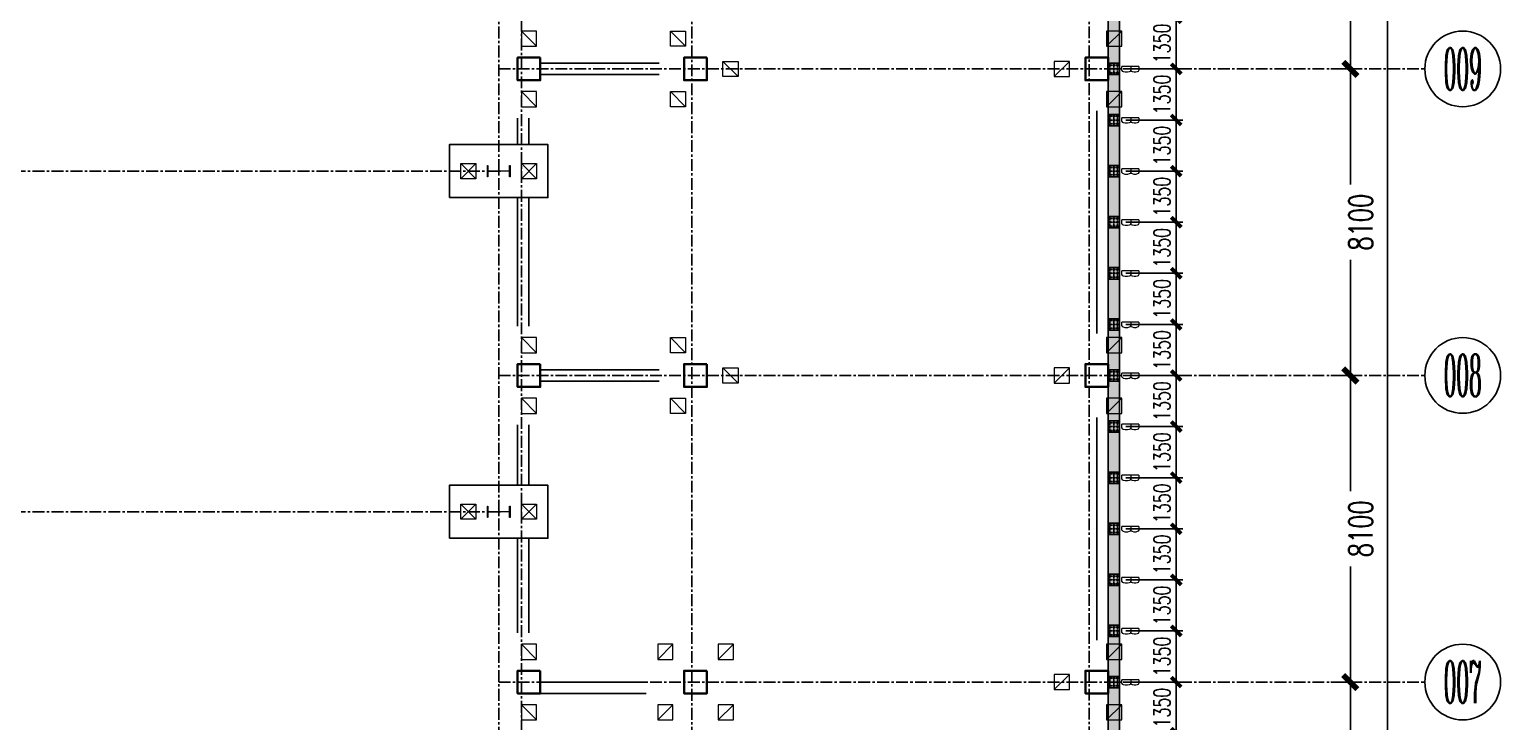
# Model space of a CAD drawing. Extents: x 782294 to 1727252, y -631030 to 17645.
# Drawn here: x 1106699 to 1145567, y -197475 to -179187 of the extents above; entities that cross this region are included whole.
import ezdxf
from ezdxf.enums import TextEntityAlignment as Align

# ---------------------------------------------------------------- set-up
doc = ezdxf.new("R2010")
doc.units = 0
doc.linetypes.add('CENTER', pattern=[2, 1.25, -0.25, 0.25, -0.25])
doc.layers.get('Defpoints').update_dxf_attribs({"color": 210})
for name, color, linetype in [('!ZN3-铝板幕墙-3', 3, 'Continuous'), ('2钢材断面', 2, 'Continuous'), ('30预埋件', 30, 'Continuous'), ('3符号', 3, 'Continuous'), ('40钢材投影', 40, 'Continuous'), ('ALT_CEN-0-30', 1, 'CENTER'), ('DIM', 173, 'Continuous'), ('DOTE', 1, 'CENTER'), ('S-BKL', 4, 'Continuous'), ('S-DOTE1', 140, 'CENTER'), ('S-HATCH1-W', 252, 'Continuous'), ('结构轮廓线', 1, 'Continuous')]:
    doc.layers.add(name, color=color, linetype=linetype)
for name, color, linetype, lineweight in [('S-col', 2, 'Continuous', 0), ('S-ct', 2, 'Continuous', 0), ('S-zhuang', 1, 'Continuous', 0), ('砼柱', 2, 'Continuous', 35)]:
    doc.layers.add(name, color=color, linetype=linetype, lineweight=lineweight)
doc.styles.add('_TCH_AXIS', font='COMPLEX', dxfattribs={"bigfont": 'GBCBIG'})
doc.styles.add('DHTEXT-1', font='romans.shx', dxfattribs={"width": 0.7, "bigfont": 'chinese.shx'})
doc.dimstyles.new('ZN175', dxfattribs={"dimscale": 175, "dimtxt": 2.5, "dimasz": 1.5, "dimexe": 1, "dimexo": 2, "dimgap": 0.9, "dimtad": 1, "dimdec": 0, "dimdsep": 46, "dimtxsty": 'DHTEXT-1', "dimblk": 'ARCHTICK', "dimcen": 2.5, "dimclrd": 173, "dimclre": 173, "dimclrt": 7, "dimazin": 2, "dimtfac": 1, "dimtdec": 0, "dimtix": 1, "dimtmove": 2, "dimatfit": 3, "dimfxl": 0, "dimtolj": 1, "dimtzin": 0, "dimarcsym": 0})
doc.dimstyles.new('ZN250', dxfattribs={"dimscale": 250, "dimtxt": 2.5, "dimasz": 1.5, "dimexe": 1, "dimexo": 2, "dimgap": 0.9, "dimtad": 1, "dimdec": 0, "dimdsep": 46, "dimtxsty": 'DHTEXT-1', "dimblk": 'ARCHTICK', "dimcen": 2.5, "dimclrd": 173, "dimclre": 173, "dimclrt": 7, "dimazin": 2, "dimtfac": 1, "dimtdec": 0, "dimtix": 1, "dimtmove": 2, "dimatfit": 3, "dimfxl": 0, "dimarcsym": 0})

# ---------------------------------------------------------------- blocks, each defined once
blk = doc.blocks.new('_ArchTick')
at = {"color": 0, "linetype": 'ByBlock', "const_width": 0.4}
blk.add_lwpolyline([(-0.5, -0.5), (0.5, 0.5)], dxfattribs=at)
blk = doc.blocks.new('*D1354')
at = {"layer": 'Defpoints', "color": 0, "ltscale": 2500, "transparency": 16777216}
for p in [(130984, 73800), (130984, 65700), (132000, 65700)]:
    blk.add_point(p, dxfattribs=at)
at = {"layer": 'DIM', "color": 173, "linetype": 'ByBlock', "lineweight": -2, "ltscale": 2500, "transparency": 16777216}
for p, q in [((131484, 73800), (132250, 73800)), ((132000, 73800), (132000, 70746)), ((132000, 65700), (132000, 68754)), ((131484, 65700), (132250, 65700))]:
    blk.add_line(p, q, dxfattribs=at)
at = {"layer": 'DIM', "color": 173, "lineweight": -2, "ltscale": 2500, "transparency": 16777216, "xscale": 375, "yscale": 375, "zscale": 375}
for p, rotation in [((132000, 73800), 90), ((132000, 65700), 270)]:
    blk.add_blockref('_ArchTick', p, dxfattribs=dict(at, rotation=rotation))
at = {"layer": 'DIM', "color": 7, "ltscale": 2500, "transparency": 16777216, "insert": (132275, 69750), "char_height": 625, "attachment_point": 5, "rotation": 90, "style": 'DHTEXT-1'}
blk.add_mtext('8100', dxfattribs=at)
blk = doc.blocks.new('*D1355')
at = {"layer": 'Defpoints', "color": 0, "ltscale": 2500, "transparency": 16777216}
for p in [(130984, 65700), (130984, 57600), (132000, 57600)]:
    blk.add_point(p, dxfattribs=at)
at = {"layer": 'DIM', "color": 173, "linetype": 'ByBlock', "lineweight": -2, "ltscale": 2500, "transparency": 16777216}
for p, q in [((131484, 65700), (132250, 65700)), ((132000, 65700), (132000, 62646)), ((132000, 57600), (132000, 60654)), ((131484, 57600), (132250, 57600))]:
    blk.add_line(p, q, dxfattribs=at)
at = {"layer": 'DIM', "color": 173, "lineweight": -2, "ltscale": 2500, "transparency": 16777216, "xscale": 375, "yscale": 375, "zscale": 375}
for p, rotation in [((132000, 65700), 90), ((132000, 57600), 270)]:
    blk.add_blockref('_ArchTick', p, dxfattribs=dict(at, rotation=rotation))
at = {"layer": 'DIM', "color": 7, "ltscale": 2500, "transparency": 16777216, "insert": (132275, 61650), "char_height": 625, "attachment_point": 5, "rotation": 90, "style": 'DHTEXT-1'}
blk.add_mtext('8100', dxfattribs=at)
blk = doc.blocks.new('*D1356')
at = {"layer": 'Defpoints', "color": 0, "ltscale": 2500, "transparency": 16777216}
for p in [(130984, 57600), (130984, 49500), (132000, 49500)]:
    blk.add_point(p, dxfattribs=at)
at = {"layer": 'DIM', "color": 173, "linetype": 'ByBlock', "lineweight": -2, "ltscale": 2500, "transparency": 16777216}
for p, q in [((131484, 57600), (132250, 57600)), ((132000, 57600), (132000, 54546)), ((132000, 49500), (132000, 52554)), ((131484, 49500), (132250, 49500))]:
    blk.add_line(p, q, dxfattribs=at)
at = {"layer": 'DIM', "color": 173, "lineweight": -2, "ltscale": 2500, "transparency": 16777216, "xscale": 375, "yscale": 375, "zscale": 375}
for p, rotation in [((132000, 57600), 90), ((132000, 49500), 270)]:
    blk.add_blockref('_ArchTick', p, dxfattribs=dict(at, rotation=rotation))
at = {"layer": 'DIM', "color": 7, "ltscale": 2500, "transparency": 16777216, "insert": (132275, 53550), "char_height": 625, "attachment_point": 5, "rotation": 90, "style": 'DHTEXT-1'}
blk.add_mtext('8100', dxfattribs=at)
blk = doc.blocks.new('*D1357')
at = {"layer": 'Defpoints', "color": 0, "ltscale": 2500, "transparency": 16777216}
for p in [(130984, 49500), (130984, 41400), (132000, 41400)]:
    blk.add_point(p, dxfattribs=at)
at = {"layer": 'DIM', "color": 173, "linetype": 'ByBlock', "lineweight": -2, "ltscale": 2500, "transparency": 16777216}
for p, q in [((131484, 49500), (132250, 49500)), ((132000, 49500), (132000, 46446)), ((132000, 41400), (132000, 44454)), ((131484, 41400), (132250, 41400))]:
    blk.add_line(p, q, dxfattribs=at)
at = {"layer": 'DIM', "color": 173, "lineweight": -2, "ltscale": 2500, "transparency": 16777216, "xscale": 375, "yscale": 375, "zscale": 375}
for p, rotation in [((132000, 49500), 90), ((132000, 41400), 270)]:
    blk.add_blockref('_ArchTick', p, dxfattribs=dict(at, rotation=rotation))
at = {"layer": 'DIM', "color": 7, "ltscale": 2500, "transparency": 16777216, "insert": (132275, 45450), "char_height": 625, "attachment_point": 5, "rotation": 90, "style": 'DHTEXT-1'}
blk.add_mtext('8100', dxfattribs=at)
blk = doc.blocks.new('*D1372')
at = {"layer": 'Defpoints', "color": 0, "ltscale": 2500, "transparency": 16777216}
for p in [(131084, 90000), (131084, 0), (132980, 0)]:
    blk.add_point(p, dxfattribs=at)
at = {"layer": 'DIM', "color": 173, "linetype": 'ByBlock', "lineweight": -2, "ltscale": 2500, "transparency": 16777216}
for p, q in [((131584, 90000), (133230, 90000)), ((132980, 90000), (132980, 46204)), ((132980, 0), (132980, 43796)), ((131584, 0), (133230, 0))]:
    blk.add_line(p, q, dxfattribs=at)
at = {"layer": 'DIM', "color": 173, "lineweight": -2, "ltscale": 2500, "transparency": 16777216, "xscale": 375, "yscale": 375, "zscale": 375}
for p, rotation in [((132980, 90000), 90), ((132980, 0), 270)]:
    blk.add_blockref('_ArchTick', p, dxfattribs=dict(at, rotation=rotation))
at = {"layer": 'DIM', "color": 7, "ltscale": 2500, "transparency": 16777216, "insert": (133255, 45000), "char_height": 625, "attachment_point": 5, "rotation": 90, "style": 'DHTEXT-1'}
blk.add_mtext('90000', dxfattribs=at)
blk = doc.blocks.new('卓越-轴号')
blk.add_circle((0, 0), 4)
at = {"color": 0, "style": '_TCH_AXIS', "width": 1.041667, "flags": 8}
blk.add_attdef('A', text='', height=4.48, dxfattribs=at).set_placement((-2, -2.24), (2, -2.24), align=Align.FIT)
blk = doc.blocks.new('20250913105919')
at = {"layer": '结构轮廓线', "color": 1, "ltscale": 500}
blk.add_lwpolyline([(125900, 73840), (125900, 41400)], dxfattribs=at)
blk = doc.blocks.new('A$C6AFE39C8')
at = {"layer": '砼柱', "lineweight": 35}
for points in [[(-15000, -24400), (-15600, -24400), (-15600, -25000), (-15000, -25000)], [(-10600, -24400), (-11200, -24400), (-11200, -25000), (-10600, -25000)], [(0, -24400), (-600, -24400), (-600, -25000), (0, -25000)], [(-15000, -32500), (-15600, -32500), (-15600, -33100), (-15000, -33100)], [(-10600, -32500), (-11200, -32500), (-11200, -33100), (-10600, -33100)], [(0, -32500), (-600, -32500), (-600, -33100), (0, -33100)], [(-15000, -40600), (-15600, -40600), (-15600, -41200), (-15000, -41200)], [(-10600, -40600), (-11200, -40600), (-11200, -41200), (-10600, -41200)], [(0, -40600), (-600, -40600), (-600, -41200), (0, -41200)]]:
    blk.add_lwpolyline(points, close=True, dxfattribs=at)
blk = doc.blocks.new('A$C5b102a0f')
at = {"layer": 'S-col'}
blk.add_blockref('A$C6AFE39C8', (125600, 90400), dxfattribs=at)
blk = doc.blocks.new('20250903183753')
at = {"layer": '2钢材断面'}
for p, q in [((150, 0), (-150, 0)), ((-150, 0), (-150, -300)), ((150, -300), (150, 0)), ((-150, -300), (150, -300))]:
    blk.add_line(p, q, dxfattribs=at)
at = {"layer": '40钢材投影'}
for centre, radius in [((-100, -50), 12), ((-100, -150), 12), ((-100, -250), 12), ((-100, -50), 6), ((-100, -150), 6), ((-100, -250), 6), ((0, -50), 12), ((0, -150), 12), ((0, -250), 12), ((0, -50), 6), ((0, -150), 6), ((0, -250), 6), ((100, -50), 12), ((100, -150), 12), ((100, -251), 12), ((100, -50), 6), ((100, -150), 6), ((100, -251), 6)]:
    blk.add_circle(centre, radius, dxfattribs=at)
at = {"layer": 'ALT_CEN-0-30', "ltscale": 20}
for p, q in [((-100, 0), (-100, -300)), ((0, 0), (0, -300)), ((100, 0), (100, -300)), ((-150, -50), (150, -50)), ((-150, -150), (150, -150)), ((-150, -250), (150, -250))]:
    blk.add_line(p, q, dxfattribs=at)
blk = doc.blocks.new('20250903183821')
at = {"ltscale": 50}
blk.add_blockref('20250903183753', (0, 0), dxfattribs=at)
at = {"layer": '30预埋件', "style": 'DHTEXT-1', "text_generation_flag": 6, "width": 0.55}
blk.add_attdef('B', (-105, 65), '', height=450, rotation=180, dxfattribs=at)
blk = doc.blocks.new('20250913102435')
at = {"ltscale": 500, "rotation": 270}
for p in [(125900, 65700), (125900, 64350), (125900, 63000), (125900, 61650), (125900, 60300), (125900, 58950), (125900, 57600), (125900, 56250), (125900, 54900), (125900, 53550), (125900, 52200), (125900, 50850), (125900, 49500)]:
    blk.add_blockref('20250903183821', p, dxfattribs=at).add_auto_attribs({'B': 'B'})
blk = doc.blocks.new('*D731')
at = {"layer": 'Defpoints', "color": 0, "ltscale": 1750, "transparency": 16777216}
for p in [(1135313, -178881), (1136997, -178881), (1135313, -180231)]:
    blk.add_point(p, dxfattribs=at)
at = {"layer": 'DIM', "color": 173, "linetype": 'ByBlock', "lineweight": -2, "ltscale": 1750, "transparency": 16777216}
for p, q in [((1136997, -178881), (1136997, -178619)), ((1135663, -178881), (1137172, -178881)), ((1136997, -180231), (1136997, -178881)), ((1135663, -180231), (1137172, -180231)), ((1136997, -180231), (1136997, -180494))]:
    blk.add_line(p, q, dxfattribs=at)
at = {"layer": 'DIM', "color": 173, "lineweight": -2, "ltscale": 1750, "transparency": 16777216, "xscale": 262.5, "yscale": 262.5, "zscale": 262.5}
for p, rotation in [((1136997, -178881), 270), ((1136997, -180231), 90)]:
    blk.add_blockref('_ArchTick', p, dxfattribs=dict(at, rotation=rotation))
at = {"layer": 'DIM', "color": 7, "ltscale": 1750, "transparency": 16777216, "insert": (1136621, -179556), "char_height": 437.5, "attachment_point": 5, "rotation": 90, "style": 'DHTEXT-1'}
blk.add_mtext('\\A1;1350', dxfattribs=at)
blk = doc.blocks.new('*D732')
at = {"layer": 'Defpoints', "color": 0, "ltscale": 1750, "transparency": 16777216}
for p in [(1135313, -180231), (1136997, -180231), (1135313, -181581)]:
    blk.add_point(p, dxfattribs=at)
at = {"layer": 'DIM', "color": 173, "linetype": 'ByBlock', "lineweight": -2, "ltscale": 1750, "transparency": 16777216}
for p, q in [((1135663, -180231), (1137172, -180231)), ((1136997, -180231), (1136997, -179969)), ((1136997, -181581), (1136997, -180231)), ((1135663, -181581), (1137172, -181581)), ((1136997, -181581), (1136997, -181844))]:
    blk.add_line(p, q, dxfattribs=at)
at = {"layer": 'DIM', "color": 173, "lineweight": -2, "ltscale": 1750, "transparency": 16777216, "xscale": 262.5, "yscale": 262.5, "zscale": 262.5}
for p, rotation in [((1136997, -180231), 270), ((1136997, -181581), 90)]:
    blk.add_blockref('_ArchTick', p, dxfattribs=dict(at, rotation=rotation))
at = {"layer": 'DIM', "color": 7, "ltscale": 1750, "transparency": 16777216, "insert": (1136621, -180906), "char_height": 437.5, "attachment_point": 5, "rotation": 90, "style": 'DHTEXT-1'}
blk.add_mtext('\\A1;1350', dxfattribs=at)
blk = doc.blocks.new('*D733')
at = {"layer": 'Defpoints', "color": 0, "ltscale": 1750, "transparency": 16777216}
for p in [(1135313, -181581), (1136997, -181581), (1135313, -182931)]:
    blk.add_point(p, dxfattribs=at)
at = {"layer": 'DIM', "color": 173, "linetype": 'ByBlock', "lineweight": -2, "ltscale": 1750, "transparency": 16777216}
for p, q in [((1136997, -181581), (1136997, -181319)), ((1135663, -181581), (1137172, -181581)), ((1136997, -182931), (1136997, -181581)), ((1135663, -182931), (1137172, -182931)), ((1136997, -182931), (1136997, -183194))]:
    blk.add_line(p, q, dxfattribs=at)
at = {"layer": 'DIM', "color": 173, "lineweight": -2, "ltscale": 1750, "transparency": 16777216, "xscale": 262.5, "yscale": 262.5, "zscale": 262.5}
for p, rotation in [((1136997, -181581), 270), ((1136997, -182931), 90)]:
    blk.add_blockref('_ArchTick', p, dxfattribs=dict(at, rotation=rotation))
at = {"layer": 'DIM', "color": 7, "ltscale": 1750, "transparency": 16777216, "insert": (1136621, -182256), "char_height": 437.5, "attachment_point": 5, "rotation": 90, "style": 'DHTEXT-1'}
blk.add_mtext('\\A1;1350', dxfattribs=at)
blk = doc.blocks.new('*D734')
at = {"layer": 'Defpoints', "color": 0, "ltscale": 1750, "transparency": 16777216}
for p in [(1135313, -182931), (1136997, -182931), (1135313, -184281)]:
    blk.add_point(p, dxfattribs=at)
at = {"layer": 'DIM', "color": 173, "linetype": 'ByBlock', "lineweight": -2, "ltscale": 1750, "transparency": 16777216}
for p, q in [((1136997, -182931), (1136997, -182669)), ((1135663, -182931), (1137172, -182931)), ((1136997, -184281), (1136997, -182931)), ((1135663, -184281), (1137172, -184281)), ((1136997, -184281), (1136997, -184544))]:
    blk.add_line(p, q, dxfattribs=at)
at = {"layer": 'DIM', "color": 173, "lineweight": -2, "ltscale": 1750, "transparency": 16777216, "xscale": 262.5, "yscale": 262.5, "zscale": 262.5}
for p, rotation in [((1136997, -182931), 270), ((1136997, -184281), 90)]:
    blk.add_blockref('_ArchTick', p, dxfattribs=dict(at, rotation=rotation))
at = {"layer": 'DIM', "color": 7, "ltscale": 1750, "transparency": 16777216, "insert": (1136621, -183606), "char_height": 437.5, "attachment_point": 5, "rotation": 90, "style": 'DHTEXT-1'}
blk.add_mtext('\\A1;1350', dxfattribs=at)
blk = doc.blocks.new('*D735')
at = {"layer": 'Defpoints', "color": 0, "ltscale": 1750, "transparency": 16777216}
for p in [(1135313, -184281), (1136997, -184281), (1135313, -185631)]:
    blk.add_point(p, dxfattribs=at)
at = {"layer": 'DIM', "color": 173, "linetype": 'ByBlock', "lineweight": -2, "ltscale": 1750, "transparency": 16777216}
for p, q in [((1136997, -184281), (1136997, -184019)), ((1135663, -184281), (1137172, -184281)), ((1136997, -185631), (1136997, -184281)), ((1135663, -185631), (1137172, -185631)), ((1136997, -185631), (1136997, -185894))]:
    blk.add_line(p, q, dxfattribs=at)
at = {"layer": 'DIM', "color": 173, "lineweight": -2, "ltscale": 1750, "transparency": 16777216, "xscale": 262.5, "yscale": 262.5, "zscale": 262.5}
for p, rotation in [((1136997, -184281), 270), ((1136997, -185631), 90)]:
    blk.add_blockref('_ArchTick', p, dxfattribs=dict(at, rotation=rotation))
at = {"layer": 'DIM', "color": 7, "ltscale": 1750, "transparency": 16777216, "insert": (1136621, -184956), "char_height": 437.5, "attachment_point": 5, "rotation": 90, "style": 'DHTEXT-1'}
blk.add_mtext('\\A1;1350', dxfattribs=at)
blk = doc.blocks.new('*D736')
at = {"layer": 'Defpoints', "color": 0, "ltscale": 1750, "transparency": 16777216}
for p in [(1135313, -185631), (1136997, -185631), (1135313, -186981)]:
    blk.add_point(p, dxfattribs=at)
at = {"layer": 'DIM', "color": 173, "linetype": 'ByBlock', "lineweight": -2, "ltscale": 1750, "transparency": 16777216}
for p, q in [((1136997, -185631), (1136997, -185369)), ((1135663, -185631), (1137172, -185631)), ((1136997, -186981), (1136997, -185631)), ((1135663, -186981), (1137172, -186981)), ((1136997, -186981), (1136997, -187244))]:
    blk.add_line(p, q, dxfattribs=at)
at = {"layer": 'DIM', "color": 173, "lineweight": -2, "ltscale": 1750, "transparency": 16777216, "xscale": 262.5, "yscale": 262.5, "zscale": 262.5}
for p, rotation in [((1136997, -185631), 270), ((1136997, -186981), 90)]:
    blk.add_blockref('_ArchTick', p, dxfattribs=dict(at, rotation=rotation))
at = {"layer": 'DIM', "color": 7, "ltscale": 1750, "transparency": 16777216, "insert": (1136621, -186306), "char_height": 437.5, "attachment_point": 5, "rotation": 90, "style": 'DHTEXT-1'}
blk.add_mtext('\\A1;1350', dxfattribs=at)
blk = doc.blocks.new('*D737')
at = {"layer": 'Defpoints', "color": 0, "ltscale": 1750, "transparency": 16777216}
for p in [(1135313, -186981), (1136997, -186981), (1135313, -188331)]:
    blk.add_point(p, dxfattribs=at)
at = {"layer": 'DIM', "color": 173, "linetype": 'ByBlock', "lineweight": -2, "ltscale": 1750, "transparency": 16777216}
for p, q in [((1136997, -186981), (1136997, -186719)), ((1135663, -186981), (1137172, -186981)), ((1136997, -188331), (1136997, -186981)), ((1135663, -188331), (1137172, -188331)), ((1136997, -188331), (1136997, -188594))]:
    blk.add_line(p, q, dxfattribs=at)
at = {"layer": 'DIM', "color": 173, "lineweight": -2, "ltscale": 1750, "transparency": 16777216, "xscale": 262.5, "yscale": 262.5, "zscale": 262.5}
for p, rotation in [((1136997, -186981), 270), ((1136997, -188331), 90)]:
    blk.add_blockref('_ArchTick', p, dxfattribs=dict(at, rotation=rotation))
at = {"layer": 'DIM', "color": 7, "ltscale": 1750, "transparency": 16777216, "insert": (1136621, -187656), "char_height": 437.5, "attachment_point": 5, "rotation": 90, "style": 'DHTEXT-1'}
blk.add_mtext('\\A1;1350', dxfattribs=at)
blk = doc.blocks.new('*D738')
at = {"layer": 'Defpoints', "color": 0, "ltscale": 1750, "transparency": 16777216}
for p in [(1135313, -188331), (1136997, -188331), (1135313, -189681)]:
    blk.add_point(p, dxfattribs=at)
at = {"layer": 'DIM', "color": 173, "linetype": 'ByBlock', "lineweight": -2, "ltscale": 1750, "transparency": 16777216}
for p, q in [((1136997, -188331), (1136997, -188069)), ((1135663, -188331), (1137172, -188331)), ((1136997, -189681), (1136997, -188331)), ((1135663, -189681), (1137172, -189681)), ((1136997, -189681), (1136997, -189944))]:
    blk.add_line(p, q, dxfattribs=at)
at = {"layer": 'DIM', "color": 173, "lineweight": -2, "ltscale": 1750, "transparency": 16777216, "xscale": 262.5, "yscale": 262.5, "zscale": 262.5}
for p, rotation in [((1136997, -188331), 270), ((1136997, -189681), 90)]:
    blk.add_blockref('_ArchTick', p, dxfattribs=dict(at, rotation=rotation))
at = {"layer": 'DIM', "color": 7, "ltscale": 1750, "transparency": 16777216, "insert": (1136621, -189006), "char_height": 437.5, "attachment_point": 5, "rotation": 90, "style": 'DHTEXT-1'}
blk.add_mtext('\\A1;1350', dxfattribs=at)
blk = doc.blocks.new('*D739')
at = {"layer": 'Defpoints', "color": 0, "ltscale": 1750, "transparency": 16777216}
for p in [(1135313, -189681), (1136997, -189681), (1135313, -191031)]:
    blk.add_point(p, dxfattribs=at)
at = {"layer": 'DIM', "color": 173, "linetype": 'ByBlock', "lineweight": -2, "ltscale": 1750, "transparency": 16777216}
for p, q in [((1136997, -189681), (1136997, -189419)), ((1135663, -189681), (1137172, -189681)), ((1136997, -191031), (1136997, -189681)), ((1135663, -191031), (1137172, -191031)), ((1136997, -191031), (1136997, -191294))]:
    blk.add_line(p, q, dxfattribs=at)
at = {"layer": 'DIM', "color": 173, "lineweight": -2, "ltscale": 1750, "transparency": 16777216, "xscale": 262.5, "yscale": 262.5, "zscale": 262.5}
for p, rotation in [((1136997, -189681), 270), ((1136997, -191031), 90)]:
    blk.add_blockref('_ArchTick', p, dxfattribs=dict(at, rotation=rotation))
at = {"layer": 'DIM', "color": 7, "ltscale": 1750, "transparency": 16777216, "insert": (1136621, -190356), "char_height": 437.5, "attachment_point": 5, "rotation": 90, "style": 'DHTEXT-1'}
blk.add_mtext('\\A1;1350', dxfattribs=at)
blk = doc.blocks.new('*D740')
at = {"layer": 'Defpoints', "color": 0, "ltscale": 1750, "transparency": 16777216}
for p in [(1135313, -191031), (1136997, -191031), (1135313, -192381)]:
    blk.add_point(p, dxfattribs=at)
at = {"layer": 'DIM', "color": 173, "linetype": 'ByBlock', "lineweight": -2, "ltscale": 1750, "transparency": 16777216}
for p, q in [((1136997, -191031), (1136997, -190769)), ((1135663, -191031), (1137172, -191031)), ((1136997, -192381), (1136997, -191031)), ((1135663, -192381), (1137172, -192381)), ((1136997, -192381), (1136997, -192644))]:
    blk.add_line(p, q, dxfattribs=at)
at = {"layer": 'DIM', "color": 173, "lineweight": -2, "ltscale": 1750, "transparency": 16777216, "xscale": 262.5, "yscale": 262.5, "zscale": 262.5}
for p, rotation in [((1136997, -191031), 270), ((1136997, -192381), 90)]:
    blk.add_blockref('_ArchTick', p, dxfattribs=dict(at, rotation=rotation))
at = {"layer": 'DIM', "color": 7, "ltscale": 1750, "transparency": 16777216, "insert": (1136621, -191706), "char_height": 437.5, "attachment_point": 5, "rotation": 90, "style": 'DHTEXT-1'}
blk.add_mtext('\\A1;1350', dxfattribs=at)
blk = doc.blocks.new('*D741')
at = {"layer": 'Defpoints', "color": 0, "ltscale": 1750, "transparency": 16777216}
for p in [(1135313, -192381), (1136997, -192381), (1135313, -193731)]:
    blk.add_point(p, dxfattribs=at)
at = {"layer": 'DIM', "color": 173, "linetype": 'ByBlock', "lineweight": -2, "ltscale": 1750, "transparency": 16777216}
for p, q in [((1135663, -192381), (1137172, -192381)), ((1136997, -192381), (1136997, -192119)), ((1136997, -193731), (1136997, -192381)), ((1135663, -193731), (1137172, -193731)), ((1136997, -193731), (1136997, -193994))]:
    blk.add_line(p, q, dxfattribs=at)
at = {"layer": 'DIM', "color": 173, "lineweight": -2, "ltscale": 1750, "transparency": 16777216, "xscale": 262.5, "yscale": 262.5, "zscale": 262.5}
for p, rotation in [((1136997, -192381), 270), ((1136997, -193731), 90)]:
    blk.add_blockref('_ArchTick', p, dxfattribs=dict(at, rotation=rotation))
at = {"layer": 'DIM', "color": 7, "ltscale": 1750, "transparency": 16777216, "insert": (1136621, -193056), "char_height": 437.5, "attachment_point": 5, "rotation": 90, "style": 'DHTEXT-1'}
blk.add_mtext('\\A1;1350', dxfattribs=at)
blk = doc.blocks.new('*D742')
at = {"layer": 'Defpoints', "color": 0, "ltscale": 1750, "transparency": 16777216}
for p in [(1135313, -193731), (1136997, -193731), (1135313, -195081)]:
    blk.add_point(p, dxfattribs=at)
at = {"layer": 'DIM', "color": 173, "linetype": 'ByBlock', "lineweight": -2, "ltscale": 1750, "transparency": 16777216}
for p, q in [((1136997, -193731), (1136997, -193469)), ((1135663, -193731), (1137172, -193731)), ((1136997, -195081), (1136997, -193731)), ((1135663, -195081), (1137172, -195081)), ((1136997, -195081), (1136997, -195344))]:
    blk.add_line(p, q, dxfattribs=at)
at = {"layer": 'DIM', "color": 173, "lineweight": -2, "ltscale": 1750, "transparency": 16777216, "xscale": 262.5, "yscale": 262.5, "zscale": 262.5}
for p, rotation in [((1136997, -193731), 270), ((1136997, -195081), 90)]:
    blk.add_blockref('_ArchTick', p, dxfattribs=dict(at, rotation=rotation))
at = {"layer": 'DIM', "color": 7, "ltscale": 1750, "transparency": 16777216, "insert": (1136621, -194406), "char_height": 437.5, "attachment_point": 5, "rotation": 90, "style": 'DHTEXT-1'}
blk.add_mtext('\\A1;1350', dxfattribs=at)
blk = doc.blocks.new('*D743')
at = {"layer": 'Defpoints', "color": 0, "ltscale": 1750, "transparency": 16777216}
for p in [(1135313, -195081), (1136997, -195081), (1135313, -196431)]:
    blk.add_point(p, dxfattribs=at)
at = {"layer": 'DIM', "color": 173, "linetype": 'ByBlock', "lineweight": -2, "ltscale": 1750, "transparency": 16777216}
for p, q in [((1135663, -195081), (1137172, -195081)), ((1136997, -195081), (1136997, -194819)), ((1136997, -196431), (1136997, -195081)), ((1135663, -196431), (1137172, -196431)), ((1136997, -196431), (1136997, -196694))]:
    blk.add_line(p, q, dxfattribs=at)
at = {"layer": 'DIM', "color": 173, "lineweight": -2, "ltscale": 1750, "transparency": 16777216, "xscale": 262.5, "yscale": 262.5, "zscale": 262.5}
for p, rotation in [((1136997, -195081), 270), ((1136997, -196431), 90)]:
    blk.add_blockref('_ArchTick', p, dxfattribs=dict(at, rotation=rotation))
at = {"layer": 'DIM', "color": 7, "ltscale": 1750, "transparency": 16777216, "insert": (1136621, -195756), "char_height": 437.5, "attachment_point": 5, "rotation": 90, "style": 'DHTEXT-1'}
blk.add_mtext('\\A1;1350', dxfattribs=at)
blk = doc.blocks.new('*D744')
at = {"layer": 'Defpoints', "color": 0, "ltscale": 1750, "transparency": 16777216}
for p in [(1135313, -196431), (1136997, -196431), (1135313, -197781)]:
    blk.add_point(p, dxfattribs=at)
at = {"layer": 'DIM', "color": 173, "linetype": 'ByBlock', "lineweight": -2, "ltscale": 1750, "transparency": 16777216}
for p, q in [((1136997, -196431), (1136997, -196169)), ((1135663, -196431), (1137172, -196431)), ((1136997, -197781), (1136997, -196431)), ((1135663, -197781), (1137172, -197781)), ((1136997, -197781), (1136997, -198044))]:
    blk.add_line(p, q, dxfattribs=at)
at = {"layer": 'DIM', "color": 173, "lineweight": -2, "ltscale": 1750, "transparency": 16777216, "xscale": 262.5, "yscale": 262.5, "zscale": 262.5}
for p, rotation in [((1136997, -196431), 270), ((1136997, -197781), 90)]:
    blk.add_blockref('_ArchTick', p, dxfattribs=dict(at, rotation=rotation))
at = {"layer": 'DIM', "color": 7, "ltscale": 1750, "transparency": 16777216, "insert": (1136621, -197106), "char_height": 437.5, "attachment_point": 5, "rotation": 90, "style": 'DHTEXT-1'}
blk.add_mtext('\\A1;1350', dxfattribs=at)
blk = doc.blocks.new('20250922145040')
at = {"layer": 'S-col'}
blk.add_lwpolyline([(-0.375, -0.188), (-0.375, 0.187), (-0.36, 0.187), (-0.36, 0.005), (0.36, 0.005), (0.36, 0.187), (0.375, 0.187), (0.375, -0.188), (0.36, -0.188), (0.36, -0.005), (-0.36, -0.005), (-0.36, -0.188)], close=True, dxfattribs=at)
blk = doc.blocks.new('S-ZHUANG-400')
at = {"layer": 'S-zhuang'}
for p, q in [((200, -200), (-200, 200)), ((-200, -200), (200, 200))]:
    blk.add_line(p, q, dxfattribs=at)
blk.add_lwpolyline([(-200, 200), (200, 200), (200, -200), (-200, -200)], close=True, dxfattribs=at)
blk = doc.blocks.new('CT2')
at = {"layer": 'S-DOTE1', "ltscale": 0.25}
for p, q in [((-193565, -187166), (-193685, -187166)), ((-193625, -187226), (-193625, -187106))]:
    blk.add_line(p, q, dxfattribs=at)
at = {"layer": 'S-HATCH1-W'}
blk.add_lwpolyline([(-194325, -185866), (-192925, -185866), (-192925, -188466), (-194325, -188466)], close=True, dxfattribs=at)
at = {"layer": 'S-zhuang'}
for p in [(-193625, -186366), (-193625, -187966)]:
    blk.add_blockref('S-ZHUANG-400', p, dxfattribs=at)
blk = doc.blocks.new('A$C656D53E9')
at = {"layer": 'S-zhuang', "ltscale": 0.25}
blk.add_line((-200, 200), (200, -200), dxfattribs=at)
at = {"layer": 'S-zhuang', "color": 1, "ltscale": 0.5}
blk.add_lwpolyline([(200, 200), (-200, 200), (-200, -200), (200, -200)], close=True, dxfattribs=at)
blk = doc.blocks.new('A$Cda0970a6')
at = {"layer": 'S-HATCH1-W'}
h = blk.add_hatch(dxfattribs=at)
h.set_pattern_fill('HONEY', color=256, scale=20)
h.set_pattern_definition([(0, (208858.463, -137651.82), (95.25, 54.992613), [63.5, -127]), (120, (208858.463, -137651.82), (-95.25, 54.992613), [63.5, -127]), (60, (208858.463, -137651.82), (2e-07, 109.985226), [-127, 63.5])])
h.paths.add_polyline_path([(125900, 41400), (125600, 41400), (125600, 76500), (125900, 76500)])
at = {"layer": 'S-BKL'}
for p, q in [((110600, 65850), (113738, 65850)), ((110600, 65550), (113738, 65550)), ((110000, 63700), (110000, 64400)), ((110300, 63700), (110300, 64400)), ((110000, 58900), (110000, 62300)), ((110300, 58900), (110300, 62300)), ((110600, 57750), (113738, 57750)), ((110600, 57450), (113738, 57450)), ((110000, 54700), (110000, 56300)), ((110300, 54700), (110300, 56300)), ((110000, 50800), (110000, 53300)), ((110300, 50800), (110300, 53300)), ((110600, 49500, 0), (113400, 49500, 0)), ((110600, 49200, 0), (113400, 49200, 0))]:
    blk.add_line(p, q, dxfattribs=at)
for points in [[(125300, 58710), (125300, 64590)], [(125600, 58884), (125600, 64416)], [(125300, 50610), (125300, 56490)], [(125600, 50784), (125600, 56316)]]:
    blk.add_lwpolyline(points, dxfattribs=at)
at = {"layer": 'S-HATCH1-W'}
blk.add_lwpolyline([(125900, 41400), (125600, 41400), (125600, 76500), (125900, 76500)], close=True, dxfattribs=at)
at = {"layer": 'S-col', "xscale": 800.0000000000005, "yscale": 800.0000000000005, "zscale": 800.0000000000005}
for p in [(109500, 63000), (109500, 54000)]:
    blk.add_blockref('20250922145040', p, dxfattribs=at)
at = {"layer": 'S-ct', "ltscale": 0.25}
for p in [(110300, 66500), (110300, 64900), (110300, 58400), (110300, 56800), (110300, 50300), (110300, 48700)]:
    blk.add_blockref('A$C656D53E9', p, dxfattribs=at)
at = {"layer": 'S-ct', "ltscale": 0.25, "xscale": -1, "rotation": 90}
for p in [(114238, 66500), (115624, 65700), (114238, 64900), (114238, 58400), (115624, 57600), (114238, 56800)]:
    blk.add_blockref('A$C656D53E9', p, dxfattribs=at)
at = {"layer": 'S-ct', "ltscale": 0.25, "rotation": 270}
for p in [(125762, 66500), (124376, 65700), (125762, 64900), (125762, 58400), (124376, 57600), (125762, 56800), (113900, 50300), (115500, 50300), (125762, 50300), (124376, 49500), (113900, 48700), (115500, 48700), (125762, 48700)]:
    blk.add_blockref('A$C656D53E9', p, dxfattribs=at)
at = {"layer": 'S-zhuang', "rotation": 90}
for p in [(-77666, 256625), (-77666, 247625)]:
    blk.add_blockref('CT2', p, dxfattribs=at)
blk = doc.blocks.new('20250901082728')
at = {"layer": 'DOTE', "ltscale": 250}
for p, q in [((109500, -5993.9), (109500, 99606.4)), ((114600, -5993.9), (114600, 99662.3)), ((125100, -5988.9), (125100, 99662.3)), ((110100, -5810), (110100, 98940.2)), ((109500, 65700), (133969.2, 65700)), ((109500, 63000), (-8092.2, 63000)), ((109500, 57600), (133969.2, 57600)), ((109500, 54000), (-8092.2, 54000)), ((109500, 49500), (133969.2, 49500))]:
    blk.add_line(p, q, dxfattribs=at)
at = {"layer": '3符号', "color": 7}
ref = blk.add_blockref('卓越-轴号', (134969.2, 65701.1), dxfattribs=dict(at, xscale=250, yscale=250, zscale=250))
ref.add_attrib('A', '009', dxfattribs={"layer": '0', "color": 0, "height": 1120, "style": '_TCH_AXIS', "width": 0.347222}).set_placement((134469.2, 65141.1), (135469.2, 65141.1), align=Align.FIT)
ref = blk.add_blockref('卓越-轴号', (134969.2, 57601.1), dxfattribs=dict(at, xscale=250, yscale=250, zscale=250))
ref.add_attrib('A', '008', dxfattribs={"layer": '0', "color": 0, "height": 1120, "style": '_TCH_AXIS', "width": 0.347222}).set_placement((134469.2, 57041.1), (135469.2, 57041.1), align=Align.FIT)
ref = blk.add_blockref('卓越-轴号', (134969.2, 49501.1), dxfattribs=dict(at, xscale=250, yscale=250, zscale=250))
ref.add_attrib('A', '007', dxfattribs={"layer": '0', "color": 0, "height": 1120, "style": '_TCH_AXIS', "width": 0.347222}).set_placement((134469.2, 48941.1), (135469.2, 48941.1), align=Align.FIT)
at = {"layer": 'DIM', "ltscale": 2500}
for base, p1, p2, picture, middle in [((132979.6, 0), (131084.1, 90000), (131084.1, 0), '*D1372', (133254.6, 45000)), ((132000, 65700), (130984.1, 73800), (130984.1, 65700), '*D1354', (132275, 69750)), ((132000, 57600), (130984.1, 65700), (130984.1, 57600), '*D1355', (132275, 61650)), ((132000, 49500), (130984.1, 57600), (130984.1, 49500), '*D1356', (132275, 53550)), ((132000, 41400), (130984.1, 49500), (130984.1, 41400), '*D1357', (132275, 45450))]:
    dim = blk.add_linear_dim(base=base, p1=p1, p2=p2, angle=270, dimstyle='ZN250', dxfattribs=at)
    dim.commit()
    dim.dimension.update_dxf_attribs({"geometry": picture, "text_midpoint": middle, "dimtype": 129})

msp = doc.modelspace()

# ---------------------------------------------------------------- block references
at = {"layer": '!ZN3-铝板幕墙-3', "ltscale": 1750}
msp.add_blockref('A$Cda0970a6', (1009597.3, -245931.2), dxfattribs=at)
at = {"ltscale": 2000}
msp.add_blockref('20250901082728', (1009597.3, -245931.2), dxfattribs=at)
at = {"layer": '结构轮廓线', "ltscale": 500}
for name in ['20250913105919', '20250913102435']:
    msp.add_blockref(name, (1009597.3, -245931.2), dxfattribs=at)
at = {"layer": '结构轮廓线', "color": 1, "ltscale": 5000}
msp.add_blockref('A$C5b102a0f', (1009597.3, -245931.2), dxfattribs=at)

# ---------------------------------------------------------------- dimensions: what is measured, and where the dimension line sits
at = {"layer": 'DIM', "ltscale": 1750}
for base, p1, p2, picture, middle in [((1136997.3, -178881.2), (1135313.2, -180231.2), (1135313.2, -178881.2), '*D731', (1136621.1, -179556.2)), ((1136997.3, -180231.2), (1135313.2, -181581.2), (1135313.2, -180231.2), '*D732', (1136621.1, -180906.2)), ((1136997.3, -181581.2), (1135313.2, -182931.2), (1135313.2, -181581.2), '*D733', (1136621.1, -182256.2)), ((1136997.3, -182931.2), (1135313.2, -184281.2), (1135313.2, -182931.2), '*D734', (1136621.1, -183606.2)), ((1136997.3, -184281.2), (1135313.2, -185631.2), (1135313.2, -184281.2), '*D735', (1136621.1, -184956.2)), ((1136997.3, -185631.2), (1135313.2, -186981.2), (1135313.2, -185631.2), '*D736', (1136621.1, -186306.2)), ((1136997.3, -186981.2), (1135313.2, -188331.2), (1135313.2, -186981.2), '*D737', (1136621.1, -187656.2)), ((1136997.3, -188331.2), (1135313.2, -189681.2), (1135313.2, -188331.2), '*D738', (1136621.1, -189006.2)), ((1136997.3, -189681.2), (1135313.2, -191031.2), (1135313.2, -189681.2), '*D739', (1136621.1, -190356.2)), ((1136997.3, -191031.2), (1135313.2, -192381.2), (1135313.2, -191031.2), '*D740', (1136621.1, -191706.2)), ((1136997.3, -192381.2), (1135313.2, -193731.2), (1135313.2, -192381.2), '*D741', (1136621.1, -193056.2)), ((1136997.3, -193731.2), (1135313.2, -195081.2), (1135313.2, -193731.2), '*D742', (1136621.1, -194406.2)), ((1136997.3, -195081.2), (1135313.2, -196431.2), (1135313.2, -195081.2), '*D743', (1136621.1, -195756.2)), ((1136997.3, -196431.2), (1135313.2, -197781.2), (1135313.2, -196431.2), '*D744', (1136621.1, -197106.2))]:
    dim = msp.add_linear_dim(base=base, p1=p1, p2=p2, angle=90, dimstyle='ZN175', dxfattribs=at)
    dim.commit()
    dim.dimension.update_dxf_attribs({"geometry": picture, "text_midpoint": middle})

doc.saveas('drawing.dxf')
